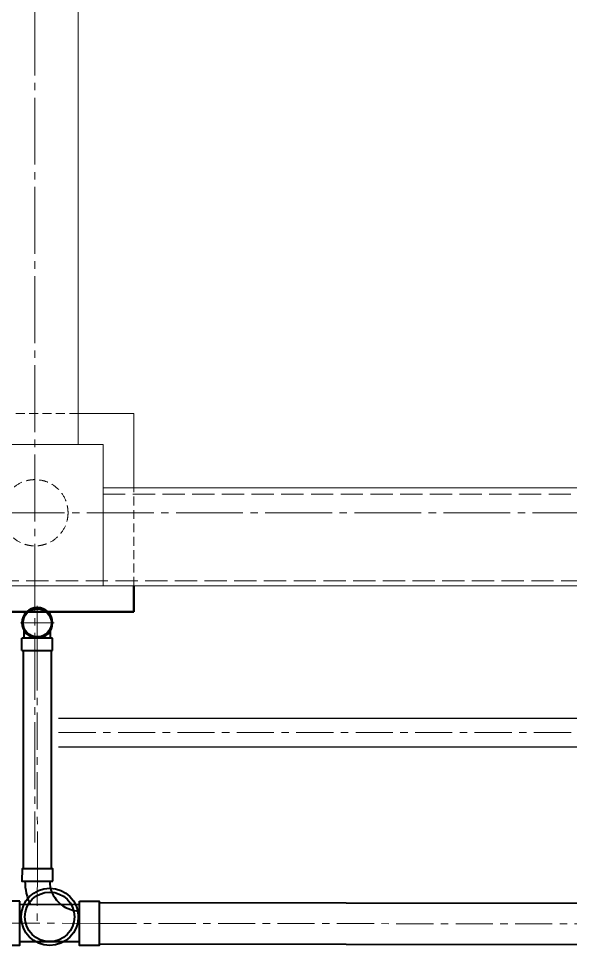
# Model space of a CAD drawing. Units: millimetres at full size. Extents: x -12803 to 120774, y -9413 to 101127.
# Drawn here: x 16144 to 18373, y 12300 to 16041 of the extents above; entities that cross this region are included whole.
import ezdxf

# ---------------------------------------------------------------- set-up
doc = ezdxf.new("R2010")
doc.units = ezdxf.units.MM
doc.header["$LTSCALE"] = 30
for name, pattern in [('CHAIN1', [8, 5, -1, 1, -1]), ('CHAIN2', [12, 9, -1, 1, -1]), ('DASHED1', [1.8, 1.2, -0.6]), ('DASHED3', [4, 3, -1])]:
    doc.linetypes.add(name, pattern=pattern)
for name, color, linetype, lineweight in [('0-1_1-2', 7, 'Continuous', 15), ('0-9_1-1', 7, 'CHAIN2', 15), ('0-F_1-16', 7, 'Continuous', 15), ('9-C_配管－排水１：塩ビ製小口径マス（ＶＰ）', 2, 'Continuous', 30), ('9-D_無題14', 5, 'Continuous', 40)]:
    doc.layers.add(name, color=color, linetype=linetype, lineweight=lineweight)

msp = doc.modelspace()

# ---------------------------------------------------------------- linework, layer by layer
at = {"layer": '0-1_1-2'}
for p, q in [((16385, 18321.26), (16385, 14321.26)), ((16385, 14446.26), (16610, 14446.26)), ((16610, 14446.26), (16610, 14146.26)), ((15935, 14321.26), (16485, 14321.26)), ((16485, 14321.26), (16485, 13751.26)), ((16610, 13751.26), (16610, 13646.26)), ((15810, 13646.26), (16610, 13646.26))]:
    msp.add_line(p, q, dxfattribs=at)
at = {"layer": '0-1_1-2', "linetype": 'DASHED1'}
for p, q in [((16385, 14446.26), (16035, 14446.26)), ((16610, 13751.26), (16610, 14146.26))]:
    msp.add_line(p, q, dxfattribs=at)
at = {"layer": '0-1_1-2', "color": 134, "lineweight": 50}
for p in [(16610, 13751.26), (15810, 13646.26)]:
    msp.add_line(p, (16610, 13646.26), dxfattribs=at)
at = {"layer": '0-1_1-2'}
msp.add_lwpolyline([(-2085, 26941.26), (-2085, 13751.26), (35105, 13751.26)], dxfattribs=at)
at = {"layer": '0-1_1-2', "linetype": 'DASHED3'}
msp.add_lwpolyline([(-2065, 26921.26), (-2065, 13771.26), (35085, 13771.26)], dxfattribs=at)
at = {"layer": '0-1_1-2', "linetype": 'DASHED1'}
msp.add_circle((16210, 14046.26), 133.7, dxfattribs=at)
at = {"layer": '0-9_1-1'}
for p, q in [((16210, 31201.26), (16210, 12715.3)), ((-5540, 14046.26), (39710, 14046.26))]:
    msp.add_line(p, q, dxfattribs=at)
at = {"layer": '0-F_1-16'}
msp.add_line((16485, 14146.26), (21935, 14146.26), dxfattribs=at)
at = {"layer": '0-F_1-16', "linetype": 'DASHED3'}
msp.add_line((16485, 14121.26), (21935, 14121.26), dxfattribs=at)
at = {"layer": '9-C_配管－排水１：塩ビ製小口径マス（ＶＰ）'}
for p, q in [((19800.77, 13216.21), (16305.51, 13216.21)), ((16305.51, 13102.21), (19800.77, 13102.21))]:
    msp.add_line(p, q, dxfattribs=at)
at = {"layer": '9-C_配管－排水１：塩ビ製小口径マス（ＶＰ）', "color": 7, "linetype": 'CHAIN1', "lineweight": 15}
msp.add_line((16305.51, 13159.21), (19800.77, 13159.21), dxfattribs=at)
at = {"layer": '9-D_無題14', "color": 7, "linetype": 'CHAIN1', "lineweight": 15}
for p, q in [((16219.47, 13533.54), (16219.47, 13670.34)), ((16151.07, 13601.94), (16287.87, 13601.94)), ((16219.47, 13489.94), (16219.47, 13544.94)), ((16219.47, 13469.89), (16219.47, 13489.94)), ((16219.74, 12609.6), (16219.47, 13469.89)), ((16219.78, 12609.65), (16219.53, 12389.65)), ((16069.53, 12389.82), (16219.53, 12389.65)), ((16469.53, 12389.36), (16219.53, 12389.65)), ((16469.53, 12389.36), (19709.07, 12385.69))]:
    msp.add_line(p, q, dxfattribs=at)
at = {"layer": '9-D_無題14'}
for p, q in [((16166.47, 13539.94), (16166.47, 13569.77)), ((16272.47, 13539.94), (16272.47, 13569.77)), ((16157.47, 13489.94), (16157.47, 13539.94)), ((16281.47, 13489.94), (16281.47, 13539.94)), ((16157.47, 13489.94), (16281.47, 13489.94)), ((16162.47, 13489.94), (16162.47, 13469.89)), ((16162.47, 13469.87), (16162.74, 12609.59)), ((16276.47, 13469.89), (16276.47, 13489.94)), ((16276.74, 12609.62), (16276.47, 13469.91)), ((16389.61, 12464.45), (16149.61, 12464.73)), ((19709.17, 12468.19), (16469.62, 12471.86)), ((16389.44, 12314.45), (16149.44, 12314.73)), ((16469.43, 12306.86), (19708.98, 12303.19))]:
    msp.add_line(p, q, dxfattribs=at)
msp.add_lwpolyline([(16281.47, 13539.94), (16219.47, 13539.94), (16157.47, 13539.94)], dxfattribs=at)
for points in [[(16281.72, 12559.58), (16281.78, 12609.58), (16157.78, 12609.72), (16157.72, 12559.72)], [(16149.63, 12478.73), (16069.63, 12478.82), (16069.43, 12300.82), (16149.43, 12300.73)], [(16389.63, 12478.45), (16469.63, 12478.36), (16469.43, 12300.36), (16389.43, 12300.45)]]:
    msp.add_lwpolyline(points, close=True, dxfattribs=at)
for centre, radius in [((16219.47, 13601.94), 57), ((16269.56, 12415.59), 115.5), ((16269.56, 12415.59), 100)]:
    msp.add_circle(centre, radius, dxfattribs=at)
for centre, radius, start, end in [((16219.47, 13601.94), 62, 0, 180), ((16219.47, 13601.94), 62, 180, 270), ((16219.47, 13601.94), 62, 270, 0), ((16389.72, 12559.45), 220, 179.935, 205.518), ((16389.72, 12559.45), 120, 179.935, 269.935)]:
    msp.add_arc(centre, radius, start, end, dxfattribs=at)

doc.saveas('drawing.dxf')
